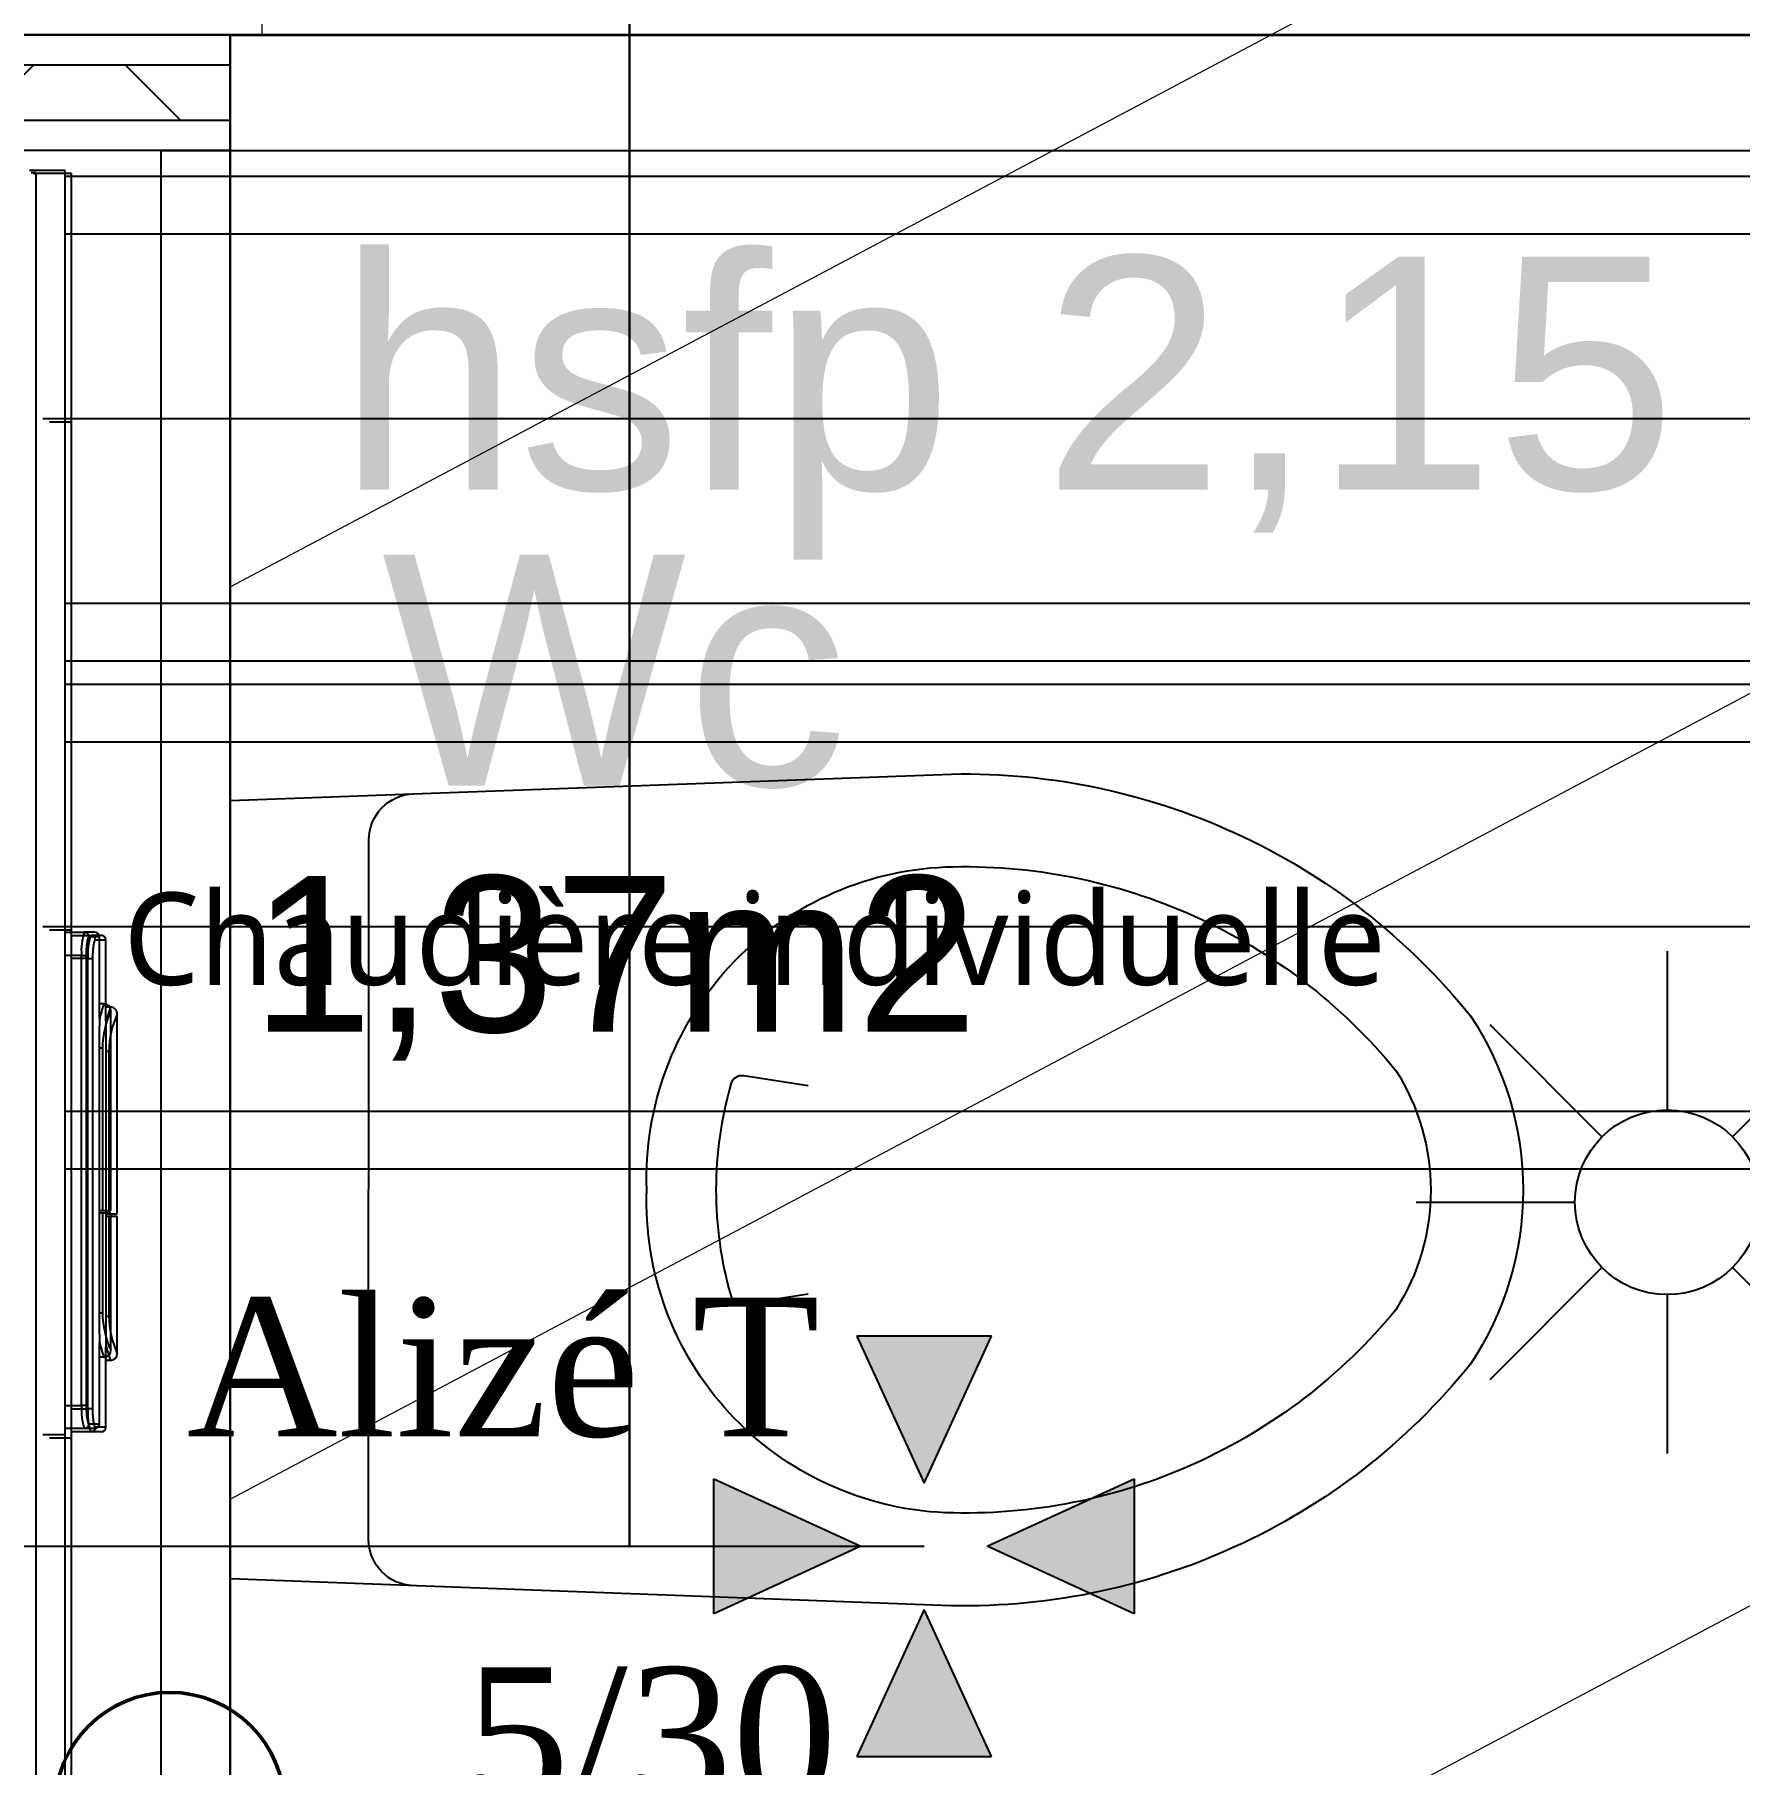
# Model space of a CAD drawing. Header units: millimetres. Extents: x 522027 to 600964, y -380282 to -298602.
# Drawn here: x 574691 to 575429, y -342429 to -341680 of the extents above; entities that cross this region are included whole.
import ezdxf

# ---------------------------------------------------------------- set-up
doc = ezdxf.new("R2010")
doc.units = ezdxf.units.MM
doc.set_wipeout_variables(frame=1)
for name, color, linetype in [('3-BAT C-Niveau -2', 7, 'Continuous'), ('prlm-CHAUFF', 4, 'Continuous'), ('prlm-MOD', 64, 'Continuous')]:
    doc.layers.add(name, color=color, linetype=linetype)
for name, color, linetype, lineweight in [('faux plafond', 9, 'Continuous', 15), ('prlm-ELEC-CFO', 1, 'Continuous', 25), ('prlm-VMC', 82, 'Continuous', 25)]:
    doc.layers.add(name, color=color, linetype=linetype, lineweight=lineweight)
doc.styles.add('Arial', font='arial.ttf')
doc.styles.add('Helvetica', font='arial.ttf')
doc.styles.add('prlm-chauff', font='trebucbi.ttf', dxfattribs={"height": 18})
doc.styles.add('prlm-vmc', font='pala.ttf', dxfattribs={"height": 14})

# ---------------------------------------------------------------- blocks, each defined once
blk = doc.blocks.new('hsfp 2.15')
at = {"color": 7, "insert": (0, -0.778), "char_height": 10.0872, "attachment_point": 2, "line_spacing_factor": 0.834288, "style": 'Helvetica'}
blk.add_mtext('hsfp 2,15', dxfattribs=at)
blk = doc.blocks.new('Groupe-66-1')
at = {"color": 7, "linetype": 'Continuous', "lineweight": 13, "flags": 128}
blk.add_lwpolyline([(15869.578, -46301.731), (15790.975, -46316.617), (15776.09, -46238.014), (15854.693, -46223.128)], close=True, dxfattribs=at)
blk = doc.blocks.new('C 90.MTI900_Alu_390')
at = {"layer": 'prlm-MOD', "color": 1, "linetype": 'Continuous'}
for p, q in [((4.375, -3.737), (4.375, -3.747)), ((4.378, -3.747), (4.378, -3.727)), ((4.375, -3.747), (-4.375, -3.747)), ((4.375, -3.747), (4.378, -3.747)), ((4.375, -3.792), (4.375, -3.747)), ((4.375, -3.902), (4.375, -3.792)), ((-4.375, -3.902), (4.375, -3.902)), ((-1.075, -3.9853), (-1.075, -3.902)), ((-0.975, -3.902), (-0.975, -3.973)), ((0.975, -3.973), (0.975, -3.902)), ((1.075, -3.902), (1.075, -3.9853)), ((-1.075, -4.03), (-1.075, -3.9853)), ((-1.055, -4.05), (-1.055, -4.0051)), ((-0.975, -3.973), (0.975, -3.973)), ((-0.975, -3.9928), (-0.975, -3.973)), ((0.975, -3.9928), (-0.975, -3.9928)), ((0.975, -3.973), (0.975, -3.9928)), ((1.055, -4.05), (1.055, -4.0051)), ((1.075, -4.03), (1.075, -3.9853)), ((-1.055, -4.05), (-0.706, -4.05)), ((-0.765, -4.07), (-0.765, -4.05)), ((-0.735, -4.1), (-0.735, -4.1)), ((-0.735, -4.1), (-0.1416, -4.1)), ((0.576, -4.0497), (-0.576, -4.0497)), ((-0.574, -4.0497), (-0.574, -4.0634)), ((-0.1416, -4.0634), (-0.574, -4.0634)), ((-0.1416, -4.0634), (-0.1416, -4.0497)), ((-0.1416, -4.1), (-0.1416, -4.0634)), ((-0.1307, -4.0497), (-0.1307, -4.0634)), ((0.574, -4.0634), (-0.1307, -4.0634)), ((-0.1307, -4.0634), (-0.1307, -4.1)), ((-0.1307, -4.1), (0.735, -4.1)), ((0.574, -4.0497), (0.574, -4.0634)), ((0.7037, -4.05), (1.055, -4.05)), ((0.735, -4.1), (0.735, -4.1)), ((0.765, -4.07), (0.765, -4.05))]:
    blk.add_line(p, q, dxfattribs=at)
at = {"layer": 'prlm-MOD', "color": 1, "ltscale": 50}
for points in [[(-1.1, -3.8058), (-1.1, -3.902)], [(1.1, -3.8058), (1.1, -3.902)], [(3.3, -3.8058), (3.3, -3.902)]]:
    blk.add_lwpolyline(points, dxfattribs=at)
at = {"layer": 'prlm-MOD', "color": 1, "linetype": 'Continuous'}
for centre, radius, start, end in [((-0.9965, -4.212), 0.2399, 84.86995, 109.10907), ((-1.055, -4.03), 0.02, 180, 270), ((0.9987, -4.1937), 0.2219, 69.89148, 96.1295), ((1.055, -4.03), 0.02, 270, 0), ((-0.5689, -4.6164), 0.5805, 102.58374, 109.74123), ((-0.735, -4.07), 0.03, 180, 270), ((-0.5689, -4.4578), 0.3944, 90.7355, 114.8981), ((0.5685, -4.4598), 0.3964, 65.16337, 89.20304), ((0.5693, -4.6145), 0.5786, 70.22595, 77.40425), ((0.735, -4.07), 0.03, 270, 0)]:
    blk.add_arc(centre, radius, start, end, dxfattribs=at)
for centre, major_axis, start_param, end_param in [((-1.055, -3.9853), (0.02, 0), 3.141593, 4.712389), ((1.055, -3.9853), (-0.02, 0), 1.570796, 3.141593)]:
    blk.add_ellipse(centre, major_axis=major_axis, ratio=0.989815, start_param=start_param, end_param=end_param, dxfattribs=at)
for points, knots in [([(-0.975, -3.9928), (-0.9803, -3.9928), (-0.9856, -3.9929), (-0.996, -3.9932), (-1.0011, -3.9934), (-1.0083, -3.9939), (-1.0107, -3.9941), (-1.0153, -3.9945), (-1.0176, -3.9947), (-1.0241, -3.9955), (-1.0281, -3.996), (-1.0355, -3.9972), (-1.0388, -3.9978), (-1.0446, -3.9991), (-1.047, -3.9998), (-1.05, -4.0009), (-1.0509, -4.0013), (-1.0524, -4.0021), (-1.053, -4.0024), (-1.0545, -4.0036), (-1.055, -4.0043), (-1.055, -4.0051)], [0, 0, 0, 0, 0.125, 0.125, 0.25, 0.25, 0.3125, 0.3125, 0.375, 0.375, 0.5, 0.5, 0.625, 0.625, 0.75, 0.75, 0.8125, 0.8125, 0.875, 0.875, 1, 1, 1, 1]), ([(1.055, -4.0051), (1.055, -4.0043), (1.0545, -4.0036), (1.053, -4.0024), (1.0523, -4.002), (1.0508, -4.0013), (1.0491, -4.0006), (1.0469, -3.9998), (1.0444, -3.9991), (1.0431, -3.9988), (1.0387, -3.9978), (1.0354, -3.9971), (1.0299, -3.9963), (1.028, -3.996), (1.0239, -3.9955), (1.0218, -3.9952), (1.0153, -3.9945), (1.0107, -3.9941), (1.0034, -3.9936), (1.0009, -3.9935), (0.9958, -3.9932), (0.9933, -3.9931), (0.9856, -3.9929), (0.9803, -3.9928), (0.975, -3.9928)], [0, 0, 0, 0, 0.125, 0.125, 0.1875, 0.1875, 0.25, 0.3125, 0.3125, 0.375, 0.375, 0.5, 0.5, 0.5625, 0.5625, 0.625, 0.625, 0.75, 0.75, 0.8125, 0.8125, 0.875, 0.875, 1, 1, 1, 1]), ([(-0.576, -4.0497), (-0.5891, -4.0497), (-0.6021, -4.0497), (-0.6211, -4.0498), (-0.6274, -4.0498), (-0.6399, -4.0498), (-0.6461, -4.0498), (-0.6642, -4.0499), (-0.6756, -4.0499), (-0.6918, -4.05), (-0.6971, -4.05), (-0.7038, -4.05), (-0.7053, -4.05), (-0.7068, -4.05)], [0, 0, 0, 0, 0.125, 0.125, 0.1875, 0.1875, 0.25, 0.25, 0.375, 0.375, 0.4375, 0.4375, 0.4568651, 0.4568651, 0.4568651, 0.4568651]), ([(0.7055, -4.05), (0.6995, -4.05), (0.6933, -4.05), (0.6813, -4.05), (0.6756, -4.0499), (0.6642, -4.0499), (0.6524, -4.0499), (0.6402, -4.0498), (0.6278, -4.0498), (0.6214, -4.0498), (0.6021, -4.0497), (0.5891, -4.0497), (0.576, -4.0497)], [0.5494968, 0.5494968, 0.5494968, 0.5494968, 0.625, 0.625, 0.6875, 0.6875, 0.75, 0.8125, 0.8125, 0.875, 0.875, 1, 1, 1, 1])]:
    blk.add_open_spline(points, degree=3, knots=knots, dxfattribs=at)
blk = doc.blocks.new('xi.SPOT')
at = {"color": 0, "lineweight": 5}
blk.add_wipeout([(-4, 0), (-2.828, -2.828), (0, -4), (2.828, -2.828), (4, 0), (2.828, 2.828), (0, 4), (-2.828, 2.828)], dxfattribs=at).dxf.layer = 'prlm-ELEC-CFO'
at = {"layer": 'prlm-ELEC-CFO', "color": 0, "linetype": 'ByBlock', "lineweight": -2, "flags": 128}
for points in [[(0, 10.878), (0, 4)], [(-7.692, 7.692), (-2.828, 2.828)], [(7.692, 7.692), (2.828, 2.828)], [(-10.878, 0), (-4, 0)], [(4, 0), (10.878, 0)], [(-2.828, -2.828), (-7.692, -7.692)], [(2.828, -2.828), (7.692, -7.692)], [(0, -4), (0, -10.878)]]:
    blk.add_lwpolyline(points, dxfattribs=at)
at = {"layer": 'prlm-ELEC-CFO', "color": 0, "linetype": 'ByBlock', "lineweight": -2}
blk.add_circle((0, 0), 4, dxfattribs=at)

msp = doc.modelspace()

# ---------------------------------------------------------------- hatches: boundary and pattern name
h = msp.add_hatch()
h.set_pattern_fill('02_ISOLANT', color=256, scale=10, angle=-180.00016, style=0, pattern_type=2)
h.set_pattern_definition([(224.999837, (505019.33, 142779.7), (56.568381, -56.568704), []), (314.999837, (505019.33, 142779.7), (-56.568704, -56.568381), [])])
h.paths.add_polyline_path([(574775.76, -341717.39), (574775.76, -341693.39), (574385.76, -341693.39), (574385.76, -341717.39)])
at = {"layer": 'faux plafond'}
h = msp.add_hatch(dxfattribs=at)
h.set_pattern_fill('BA 13', color=256, scale=10, angle=-10.7236, style=0, pattern_type=2)
h.set_pattern_definition([(207.93621, (505019.33, 142779.7), (-142.2261, 319.79952), [])])
h.paths.add_polyline_path([(576171.33, -341680.32), (573888.59, -341680.32), (573888.16, -340870.49), (574789.42, -340870.54), (574789.44, -340820.54), (573888.69, -340820.49), (573888.91, -339990.2), (576304.48, -339990.68), (576307.01, -340429.37), (579096.16, -340429.37), (579093.8, -342309.94), (578443.6, -342309.94), (578443.6, -342630.18), (578083.94, -342630.18), (578084.53, -341978.99), (577684.45, -341981.62), (577683.94, -342630.3), (574775.77, -342629.17), (574775.77, -341680.39), (576171.33, -341680.39)])
at = {"layer": 'prlm-VMC'}
h = msp.add_hatch(color=256, dxfattribs=at)
h.paths.add_polyline_path([(575076.31, -342307.55), (575105.53, -342243.88), (575047.1, -342243.88)])
h.paths.add_polyline_path([(575167.34, -342364.12), (575167.34, -342305.7), (575103.68, -342334.91)])
h.paths.add_polyline_path([(575105.53, -342425.94), (575076.31, -342362.27), (575047.1, -342425.94)])
h.paths.add_polyline_path([(574985.29, -342364.12), (575048.95, -342334.91), (574985.29, -342305.7)])

# ---------------------------------------------------------------- linework, layer by layer
for p, q in [((574775.76, -341680.39), (574385.76, -341680.39)), ((574775.76, -341680.39), (574775.76, -341730.39)), ((574775.76, -341693.39), (574385.76, -341693.39)), ((574775.76, -341693.39), (574385.76, -341693.39)), ((574775.76, -341717.39), (574385.76, -341717.39)), ((574775.76, -341717.39), (574385.76, -341717.39)), ((574775.76, -341730.39), (574385.76, -341730.39)), ((574775.76, -341730.39), (574385.76, -341730.39))]:
    msp.add_line(p, q)
at = {"color": 1, "lineweight": 30, "flags": 128}
msp.add_lwpolyline([(574775.77, -341680.31), (576302.9, -341680.4), (576302.89, -341730.48), (574775.76, -341730.38)], close=True, dxfattribs=at)
at = {"flags": 128}
msp.add_lwpolyline([(574745.76, -342617.21), (574745.76, -341730.39), (574775.76, -341730.39), (574775.76, -342617.21)], close=True, dxfattribs=at)
for points in [[(574775.69, -342348.94), (574775.83, -342011.84), (575084.14, -342000.57, -0.116334), (575210.93, -342025.92, -0.116144), (575312.99, -342105.17, -0.147727), (575335.76, -342180.68, -0.147725), (575312.98, -342256), (575312.93, -342256.07, -0.11673), (575210.8, -342335.22, -0.115952), (575083.99, -342360.57)], [(574956.16, -342180.52), (574956.16, -342180.38, -0.197992), (574992, -342083.83, -0.198081), (575085.62, -342040.67, -0.114919), (575193.41, -342062.02), (575193.48, -342062.05, -0.115526), (575280.68, -342128.85, -0.142778), (575295.76, -342180.66, -0.142778), (575280.64, -342232.45, -0.114832), (575193.48, -342299.14), (575193.31, -342299.22, -0.115368), (575085.5, -342320.37, -0.198081), (574991.92, -342277.13, -0.198023), (574956.16, -342180.52)]]:
    msp.add_lwpolyline(points, format="xyb", close=True, dxfattribs=at)
for points in [[(574854.99, -342351.98), (574854.95, -342351.98, -0.193855), (574841.29, -342345.87), (574841.2, -342345.77, -0.192143), (574835.7, -342331.97), (574835.83, -342028.97), (574835.83, -342028.93, -0.194357), (574841.43, -342015.07, -0.193855), (574855.09, -342008.98), (574855.13, -342008.98)], [(575026.08, -342135.55), (574998.18, -342131.14, 0.192032), (574994.7, -342131.93), (574994.68, -342131.94), (574994.67, -342131.95, 0.187463), (574992.58, -342134.73, 0.069687), (574986.16, -342180.43), (574986.16, -342180.53, 0.069688), (574992.54, -342226.23, 0.17618), (574994.58, -342229.09), (574994.64, -342229.14, 0.18073), (574998.11, -342229.84), (574998.14, -342229.84), (575026.04, -342225.55)]]:
    msp.add_lwpolyline(points, format="xyb", dxfattribs=at)
at = {"layer": '3-BAT C-Niveau -2', "ltscale": 50.8, "flags": 128}
msp.add_lwpolyline([(576171.33, -341680.32), (573888.59, -341680.32), (573888.16, -340870.49), (574789.42, -340870.54), (574789.44, -340820.54), (573888.69, -340820.49), (573888.91, -339990.2), (576304.48, -339990.68), (576307.01, -340429.37), (579096.16, -340429.37), (579093.8, -342309.94), (578443.6, -342309.94), (578443.6, -342630.18), (578083.94, -342630.18), (578084.53, -341978.99), (577684.45, -341981.62), (577683.94, -342630.3), (574775.77, -342629.17), (574775.77, -341680.39), (576171.33, -341680.39)], close=True, dxfattribs=at)
at = {"layer": 'prlm-CHAUFF'}
for p, q in [((574704.25, -341741.46), (576819.51, -341741.46)), ((574704.25, -341766.46), (576844.51, -341766.46)), ((574704.25, -341846.46), (576924.51, -341846.46)), ((574704.25, -341926.46), (577004.51, -341926.46)), ((574704.25, -341951.46), (577029.51, -341951.46)), ((574704.25, -341961.46), (577296.06, -341961.46)), ((574704.25, -341986.46), (577306.42, -341986.46)), ((574704.25, -342066.46), (577339.55, -342066.46))]:
    msp.add_line(p, q, dxfattribs=at)
at = {"layer": 'prlm-ELEC-CFO', "lineweight": 50}
msp.add_circle((574749.56, -342447.96), 49.76, dxfattribs=at)
at = {"layer": 'prlm-MOD'}
for p, q in [((574693.25, -341738.96), (574688.75, -341738.96)), ((574704.25, -341738.96), (574693.25, -341738.96)), ((574704.25, -342613.96), (574704.25, -341738.96)), ((574704.25, -342068.96), (574712.58, -342068.96)), ((574717.05, -342068.96), (574712.58, -342068.96)), ((574719.05, -342070.96), (574714.56, -342070.96)), ((574719.05, -342106.09), (574719.05, -342070.96)), ((574711.35, -342078.96), (574704.25, -342078.96)), ((574711.35, -342273.96), (574711.35, -342078.96)), ((574711.35, -342078.96), (574713.33, -342078.96)), ((574713.33, -342078.96), (574713.33, -342273.96)), ((574721.05, -342099.96), (574719.05, -342099.96)), ((574724.05, -342102.96), (574724.05, -342102.96)), ((574724.05, -342189.53), (574724.05, -342102.96)), ((574719.02, -342118.86), (574719.02, -342234.06)), ((574719.02, -342119.06), (574720.39, -342119.06)), ((574720.39, -342119.06), (574720.39, -342189.53)), ((574719.02, -342189.53), (574720.39, -342189.53)), ((574720.39, -342190.62), (574719.02, -342190.62)), ((574720.39, -342189.53), (574724.05, -342189.53)), ((574720.39, -342190.62), (574720.39, -342233.86)), ((574724.05, -342190.62), (574720.39, -342190.62)), ((574724.05, -342249.96), (574724.05, -342190.62)), ((574719.02, -342233.86), (574720.39, -342233.86)), ((574719.05, -342281.96), (574719.05, -342247.06)), ((574724.05, -342249.96), (574724.05, -342249.96)), ((574721.05, -342252.96), (574719.05, -342252.96)), ((574704.25, -342273.96), (574711.35, -342273.96)), ((574713.33, -342273.96), (574711.35, -342273.96)), ((574719.05, -342281.96), (574714.56, -342281.96)), ((574712.58, -342283.96), (574704.25, -342283.96)), ((574717.05, -342283.96), (574712.58, -342283.96))]:
    msp.add_line(p, q, dxfattribs=at)
at = {"layer": 'prlm-MOD', "ltscale": 50}
for p, q in [((574694.63, -341846.46), (574704.25, -341846.46)), ((574694.63, -342066.46), (574704.25, -342066.46)), ((574694.63, -342286.46), (574704.25, -342286.46))]:
    msp.add_line(p, q, dxfattribs=at)
at = {"layer": 'prlm-MOD'}
for centre, radius, start, end in [((574733.42, -342076.59), 22.19, 159.89137, 186.12939), ((574717.05, -342070.96), 2, 359.99988, 89.99988), ((574775.5, -342119.53), 57.86, 160.22583, 167.40413), ((574760.03, -342119.61), 39.64, 155.16325, 179.20293), ((574721.05, -342102.96), 3, 359.99988, 89.99988), ((574759.83, -342233.35), 39.44, 180.73538, 204.89798), ((574775.69, -342233.35), 58.05, 192.58363, 199.74112), ((574721.05, -342249.96), 3, 269.99988, 359.99988), ((574735.25, -342276.1), 23.99, 174.86983, 199.10895), ((574717.05, -342281.96), 2, 269.99988, 359.99988)]:
    msp.add_arc(centre, radius, start, end, dxfattribs=at)
for centre, major_axis, start_param, end_param in [((574712.58, -342070.96), (0, -2), 1.570796, 3.141593), ((574712.58, -342281.96), (0, 2), 3.141593, 4.712389)]:
    msp.add_ellipse(centre, major_axis=major_axis, ratio=0.989815, start_param=start_param, end_param=end_param, dxfattribs=at)
for points, knots in [([(574714.56, -342070.96), (574714.48, -342070.96), (574714.41, -342071.01), (574714.29, -342071.16), (574714.26, -342071.23), (574714.18, -342071.38), (574714.11, -342071.55), (574714.04, -342071.77), (574713.97, -342072.02), (574713.93, -342072.15), (574713.83, -342072.59), (574713.77, -342072.92), (574713.68, -342073.47), (574713.65, -342073.66), (574713.6, -342074.07), (574713.57, -342074.28), (574713.5, -342074.93), (574713.46, -342075.39), (574713.41, -342076.12), (574713.4, -342076.37), (574713.37, -342076.88), (574713.36, -342077.13), (574713.34, -342077.9), (574713.33, -342078.43), (574713.33, -342078.96)], [0, 0, 0, 0, 0.125, 0.125, 0.1875, 0.1875, 0.25, 0.3125, 0.3125, 0.375, 0.375, 0.5, 0.5, 0.5625, 0.5625, 0.625, 0.625, 0.75, 0.75, 0.8125, 0.8125, 0.875, 0.875, 1, 1, 1, 1]), ([(574719.05, -342105.91), (574719.05, -342106.51), (574719.05, -342107.13), (574719.05, -342108.33), (574719.05, -342108.89), (574719.04, -342110.04), (574719.04, -342111.21), (574719.03, -342112.44), (574719.03, -342113.68), (574719.03, -342114.32), (574719.02, -342116.25), (574719.02, -342117.55), (574719.02, -342118.86)], [0.5494968, 0.5494968, 0.5494968, 0.5494968, 0.625, 0.625, 0.6875, 0.6875, 0.75, 0.8125, 0.8125, 0.875, 0.875, 1, 1, 1, 1]), ([(574719.02, -342234.06), (574719.02, -342235.37), (574719.02, -342236.67), (574719.03, -342238.57), (574719.03, -342239.2), (574719.03, -342240.45), (574719.04, -342241.07), (574719.04, -342242.88), (574719.05, -342244.02), (574719.05, -342245.64), (574719.05, -342246.17), (574719.05, -342246.84), (574719.05, -342246.99), (574719.05, -342247.14)], [0, 0, 0, 0, 0.125, 0.125, 0.1875, 0.1875, 0.25, 0.25, 0.375, 0.375, 0.4375, 0.4375, 0.4568651, 0.4568651, 0.4568651, 0.4568651]), ([(574713.33, -342273.96), (574713.33, -342274.49), (574713.34, -342275.02), (574713.37, -342276.06), (574713.4, -342276.57), (574713.45, -342277.29), (574713.46, -342277.53), (574713.5, -342277.99), (574713.53, -342278.22), (574713.6, -342278.87), (574713.65, -342279.27), (574713.77, -342280.01), (574713.83, -342280.34), (574713.97, -342280.92), (574714.04, -342281.16), (574714.15, -342281.46), (574714.18, -342281.55), (574714.26, -342281.7), (574714.3, -342281.76), (574714.41, -342281.91), (574714.48, -342281.96), (574714.56, -342281.96)], [0, 0, 0, 0, 0.125, 0.125, 0.25, 0.25, 0.3125, 0.3125, 0.375, 0.375, 0.5, 0.5, 0.625, 0.625, 0.75, 0.75, 0.8125, 0.8125, 0.875, 0.875, 1, 1, 1, 1])]:
    msp.add_open_spline(points, degree=3, knots=knots, dxfattribs=at)
at = {"layer": 'prlm-VMC', "lineweight": 30}
msp.add_line((574948.69, -342334.91), (574948.68, -339838.99), dxfattribs=at)
at = {"layer": 'prlm-VMC'}
for p, q in [((575105.53, -342243.88), (575047.1, -342243.88)), ((575047.1, -342243.88), (575076.31, -342307.55)), ((575076.31, -342307.55), (575105.53, -342243.88)), ((574985.29, -342364.12), (574985.29, -342305.7)), ((574985.29, -342305.7), (575048.95, -342334.91)), ((575103.68, -342334.91), (575167.34, -342305.7)), ((575167.34, -342305.7), (575167.34, -342364.12)), ((574203.78, -342334.91), (574948.69, -342334.91)), ((574948.69, -342334.91), (575076.31, -342334.91)), ((575048.95, -342334.91), (574985.29, -342364.12)), ((575167.34, -342364.12), (575103.68, -342334.91)), ((575076.31, -342362.27), (575047.1, -342425.94)), ((575105.53, -342425.94), (575076.31, -342362.27)), ((575047.1, -342425.94), (575105.53, -342425.94))]:
    msp.add_line(p, q, dxfattribs=at)

# ---------------------------------------------------------------- block references
at = {"xscale": 10, "yscale": 10, "zscale": 10}
for name, p, rotation in [('Groupe-66-1', (505019.33, 142779.7), 349.2763985886067), ('hsfp 2.15', (575112.19, -341768.55), 359.999993331184)]:
    msp.add_blockref(name, p, dxfattribs=dict(at, rotation=rotation))
at = {"layer": 'prlm-MOD', "xscale": 99.99999999999955, "yscale": 99.99999999999955, "zscale": 99.99999999999955, "rotation": 89.9998846602447}
msp.add_blockref('C 90.MTI900_Alu_390', (574316.82, -342177.89), dxfattribs=at)

# ---------------------------------------------------------------- texts
at = {"insert": (574942.25, -341905.49), "char_height": 100, "attachment_point": 2, "rotation": 359.99999, "line_spacing_factor": 0.834288, "style": 'Arial'}
msp.add_mtext('Wc\\P{\\H0.6752x;1,37m2}{\\H0.6552x;\\P}', dxfattribs=at)
at = {"layer": 'prlm-CHAUFF', "style": 'prlm-chauff'}
msp.add_text('Chaudière individuelle', height=40, rotation=360, dxfattribs=at).set_placement((574729.43, -342091.77))
at = {"layer": 'prlm-VMC', "style": 'prlm-vmc'}
for s, p in [('Alizé T', (574756.86, -342287.28)), ('5/30', (574877.4, -342447.28))]:
    msp.add_text(s, height=60, dxfattribs=at).set_placement(p)

# ---------------------------------------------------------------- next in the draw order: block references
at = {"layer": 'prlm-ELEC-CFO', "xscale": 10, "yscale": 10, "zscale": 10}
msp.add_blockref('xi.SPOT', (575398.22, -342185.9), dxfattribs=at)

# ---------------------------------------------------------------- next in the draw order: linework, layer by layer
at = {"layer": 'prlm-CHAUFF'}
for p, q in [((574704.25, -342146.46), (577372.69, -342146.46)), ((574704.25, -342171.46), (577383.05, -342171.46))]:
    msp.add_line(p, q, dxfattribs=at)

doc.saveas('drawing.dxf')
